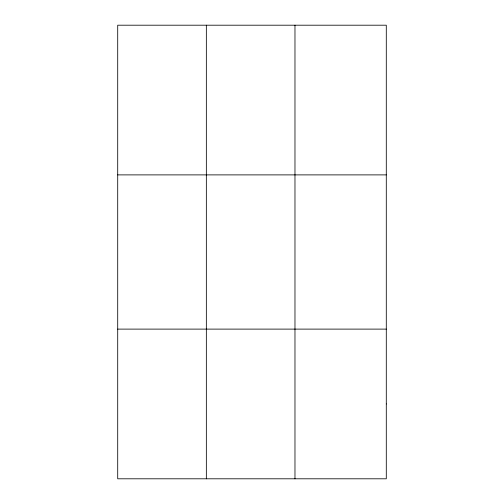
<?xml version="1.0" encoding="UTF-8"?>
<svg xmlns="http://www.w3.org/2000/svg" width="504" height="504" viewBox="0 0 504 504"><rect width="100%" height="100%" fill="white"/><g stroke="black" fill="none" stroke-linecap="round" stroke-linejoin="round"><path stroke-width="0.76" d="M206.344 478.8L206.344 25.2M294.972 478.8L294.972 25.2M117.709 174.888L386.291 174.888M117.709 329.112L386.291 329.112M386.291 403.956L386.291 478.8L117.709 478.8L117.709 25.2L386.291 25.2L386.291 403.956"/></g></svg>
